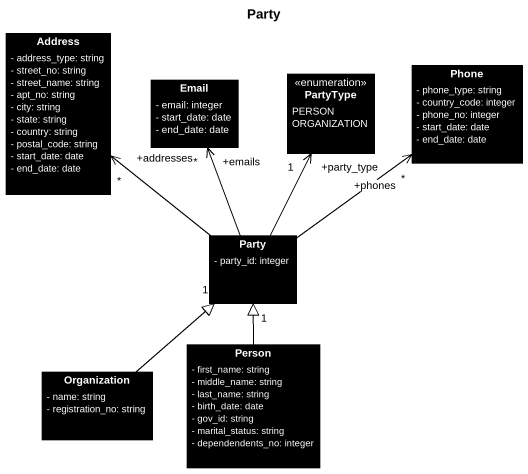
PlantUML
@startuml
title Party
hide circle
hide empty members
skinparam classAttributeIconSize 0
class Address #000000 {
  - address_type: string
  - street_no: string
  - street_name: string
  - apt_no: string
  - city: string
  - state: string
  - country: string
  - postal_code: string
  - start_date: date
  - end_date: date
}
class Email #000000 {
  - email: integer
  - start_date: date
  - end_date: date
}
enum PartyType #000000 {
  PERSON
  ORGANIZATION
}
class Phone #000000 {
  - phone_type: string
  - country_code: integer
  - phone_no: integer
  - start_date: date
  - end_date: date
}
class Party #000000 {
  - party_id: integer
}
class "Person" as Person_ #000000 {
  - first_name: string
  - middle_name: string
  - last_name: string
  - birth_date: date
  - gov_id: string
  - marital_status: string
  - dependendents_no: integer
}
class Organization #000000 {
  - name: string
  - registration_no: string
}
Party -up-> "+addresses\n*" Address
Party -up-> "+emails\n*" Email
Party -up-> "+party_type\n1" PartyType
Party -up-> "+phones\n*" Phone
Person_ -up-|> "1" Party
Organization -up-|> "1" Party
@enduml
